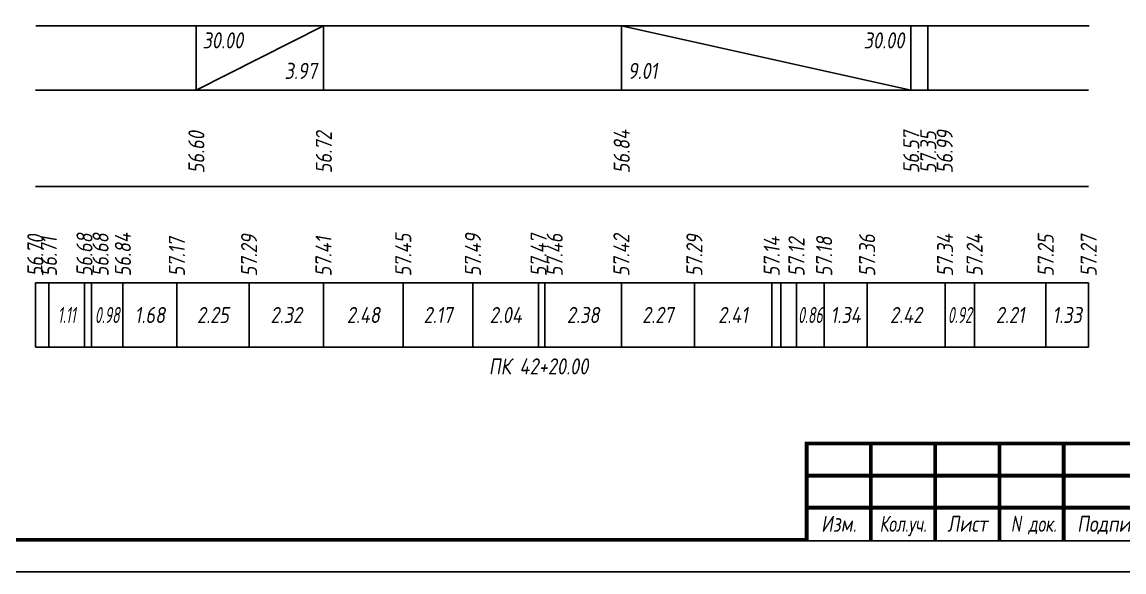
# Model space of a CAD drawing. Extents: x -717 to 1451, y -133302 to 233.
# Drawn here: x 77.9 to 249.3, y -66376.4 to -66290.8 of the extents above; entities that cross this region are included whole.
import ezdxf
from ezdxf.enums import TextEntityAlignment as Align

# ---------------------------------------------------------------- set-up
doc = ezdxf.new("R2010")
doc.units = 0
for name, color, linetype in [('Зарамочное оформление', 7, 'Continuous'), ('Код_510', 7, 'Continuous'), ('Код_516', 1, 'Continuous'), ('Подписи поперечников', 7, 'Continuous'), ('Таблица', 7, 'Continuous')]:
    doc.layers.add(name, color=color, linetype=linetype)
doc.styles.add('М', font='romand.shx', dxfattribs={"width": 0.8, "oblique": 10, "height": 2.5})

# ---------------------------------------------------------------- blocks, each defined once
blk = doc.blocks.new('Штамп')
at = {"linetype": 'Continuous'}
blk.add_wipeout([(199.95, -411.25), (384.95, -411.25), (384.95, -426.25), (199.95, -426.25)], dxfattribs=at).dxf.layer = 'Зарамочное оформление'
at = {"layer": 'Зарамочное оформление', "linetype": 'Continuous', "lineweight": -3, "const_width": 0.6, "flags": 128}
for points in [[(199.95, -426.25), (199.95, -411.25), (384.95, -411.25)], [(209.95, -411.25), (209.95, -426.25)], [(219.95, -411.25), (219.95, -426.25)], [(229.95, -411.25), (229.95, -426.25)], [(239.95, -411.25), (239.95, -426.25)], [(199.95, -416.25), (264.95, -416.25)], [(199.95, -421.25), (264.95, -421.25)]]:
    blk.add_lwpolyline(points, dxfattribs=at)
at = {"layer": 'Зарамочное оформление', "linetype": 'Continuous', "style": 'М', "oblique": 10}
for s, width, p in [('Изм.', 0.8, (204.95, -423.75)), ('Кол.уч.', 0.7, (214.95, -423.75)), ('Лист', 0.8, (224.95, -423.75)), ('N док.', 0.7, (235.28, -423.75)), ('Подпись', 0.8, (247.45, -423.75))]:
    blk.add_text(s, height=2.5, dxfattribs=dict(at, width=width)).set_placement(p, align=Align.MIDDLE_CENTER)
blk = doc.blocks.new('шифр')
blk.add_blockref('Штамп', (0, -66005))

msp = doc.modelspace()

# ---------------------------------------------------------------- linework, layer by layer
at = {"flags": 128}
msp.add_lwpolyline([(-30.054, -66376.421), (389.946, -66376.421), (389.946, -66079.421), (-30.054, -66079.421)], close=True, dxfattribs=at)
at = {"const_width": 0.6, "flags": 128}
msp.add_lwpolyline([(-10.054, -66371.421), (384.946, -66371.421), (384.946, -66084.421), (-10.054, -66084.421)], close=True, dxfattribs=at)
at = {"layer": 'Код_510'}
for p, q in [((79.946, -66341.421), (79.946, -66331.421)), ((82.058, -66341.421), (82.058, -66331.421)), ((87.594, -66341.421), (87.594, -66331.421)), ((88.695, -66341.421), (88.695, -66331.421)), ((93.572, -66341.421), (93.572, -66331.421)), ((101.976, -66341.421), (101.976, -66331.421)), ((113.202, -66341.421), (113.202, -66331.421)), ((124.784, -66341.421), (124.784, -66331.421)), ((137.193, -66341.421), (137.193, -66331.421)), ((148.034, -66341.421), (148.034, -66331.421)), ((158.252, -66341.421), (158.252, -66331.421)), ((159.239, -66341.421), (159.239, -66331.421)), ((171.125, -66341.421), (171.125, -66331.421)), ((182.479, -66341.421), (182.479, -66331.421)), ((194.518, -66341.421), (194.518, -66331.421)), ((195.933, -66341.421), (195.933, -66331.421)), ((198.371, -66341.421), (198.371, -66331.421)), ((202.68, -66341.421), (202.68, -66331.421)), ((209.367, -66341.421), (209.367, -66331.421)), ((221.487, -66341.421), (221.487, -66331.421)), ((226.085, -66341.421), (226.085, -66331.421)), ((237.156, -66341.421), (237.156, -66331.421)), ((243.83, -66341.421), (243.83, -66331.421))]:
    msp.add_line(p, q, dxfattribs=at)
at = {"layer": 'Код_516'}
for p, q in [((104.946, -66301.421), (104.946, -66291.421)), ((104.946, -66301.421), (124.784, -66291.421)), ((124.784, -66301.421), (124.784, -66291.421)), ((171.125, -66301.421), (171.125, -66291.421)), ((171.125, -66291.421), (216.174, -66301.421)), ((216.174, -66301.421), (216.174, -66291.421)), ((216.174, -66301.421), (216.174, -66291.421)), ((218.83, -66301.421), (218.83, -66291.421))]:
    msp.add_line(p, q, dxfattribs=at)
at = {"layer": 'Таблица'}
for p, q in [((80, -66291.421), (243.885, -66291.421)), ((79.946, -66301.421), (243.83, -66301.421)), ((79.946, -66316.421), (243.83, -66316.421)), ((79.946, -66331.421), (243.83, -66331.421)), ((79.946, -66341.421), (243.83, -66341.421))]:
    msp.add_line(p, q, dxfattribs=at)

# ---------------------------------------------------------------- texts
at = {"layer": 'Код_510', "style": 'М', "oblique": 10, "width": 0.8}
for s, p in [('56.70', (79.946, -66330.421)), ('56.68', (87.594, -66330.421)), ('56.68', (90.094, -66330.421)), ('56.84', (93.572, -66330.421)), ('57.29', (113.202, -66330.421)), ('57.45', (137.193, -66330.421)), ('57.49', (148.034, -66330.421)), ('57.47', (158.252, -66330.421)), ('57.46', (160.752, -66330.421)), ('57.42', (171.125, -66330.421)), ('57.29', (182.479, -66330.421)), ('57.36', (209.367, -66330.421)), ('57.34', (221.487, -66330.421)), ('57.24', (226.085, -66330.421)), ('57.25', (237.156, -66330.421)), ('57.27', (243.83, -66330.421)), ('56.71', (82.058, -66330.421)), ('57.17', (101.976, -66330.421)), ('57.41', (124.784, -66330.421)), ('57.14', (194.518, -66330.421)), ('57.12', (198.371, -66330.421)), ('57.18', (202.68, -66330.421))]:
    msp.add_text(s, height=2.5, rotation=90, dxfattribs=at).set_placement(p, align=Align.MIDDLE_LEFT)
at = {"layer": 'Код_510', "style": 'М', "oblique": 10}
for s, width, p in [('1.11', 0.6, (84.826, -66336.421)), ('0.98', 0.6, (91.133, -66336.421)), ('1.68', 0.8, (97.774, -66336.421)), ('2.25', 0.8, (107.589, -66336.421)), ('2.32', 0.8, (118.993, -66336.421)), ('2.48', 0.8, (130.988, -66336.421)), ('2.17', 0.8, (142.614, -66336.421)), ('2.04', 0.8, (153.143, -66336.421)), ('2.38', 0.8, (165.182, -66336.421)), ('2.27', 0.8, (176.802, -66336.421)), ('2.41', 0.8, (188.498, -66336.421)), ('0.86', 0.6, (200.525, -66336.421)), ('1.34', 0.8, (206.024, -66336.421)), ('2.42', 0.8, (215.427, -66336.421)), ('0.92', 0.6, (223.786, -66336.421)), ('2.21', 0.8, (231.621, -66336.421)), ('1.33', 0.8, (240.493, -66336.421))]:
    msp.add_text(s, height=2.5, dxfattribs=dict(at, width=width)).set_placement(p, align=Align.MIDDLE_CENTER)
at = {"layer": 'Код_516', "style": 'М', "oblique": 10, "width": 0.8}
msp.add_text('30.00', height=2.5, dxfattribs=at).set_placement((105.946, -66292.421), align=Align.TOP_LEFT)
msp.add_text('30.00', height=2.5, dxfattribs=at).set_placement((215.174, -66292.421), align=Align.TOP_RIGHT)
msp.add_text('3.97', height=2.5, dxfattribs=at).set_placement((123.784, -66300.421), align=Align.BOTTOM_RIGHT)
msp.add_text('9.01', height=2.5, dxfattribs=at).set_placement((172.125, -66300.421), align=Align.BOTTOM_LEFT)
for s, p in [('56.60', (105, -66314.371)), ('56.72', (124.838, -66314.371)), ('56.84', (171.179, -66314.371)), ('56.57', (216.228, -66314.371)), ('57.35', (218.885, -66314.371)), ('56.99', (221.43, -66314.371))]:
    msp.add_text(s, height=2.5, rotation=90, dxfattribs=at).set_placement(p, align=Align.MIDDLE_LEFT)
at = {"layer": 'Подписи поперечников', "style": 'М', "oblique": 10, "width": 0.8}
msp.add_text('ПК 42+20.00', height=2.5, dxfattribs=at).set_placement((158.252, -66346.421), align=Align.BOTTOM_CENTER)

# ---------------------------------------------------------------- next in the draw order: block references
msp.add_blockref('шифр', (0, 59.829))

doc.saveas('drawing.dxf')
